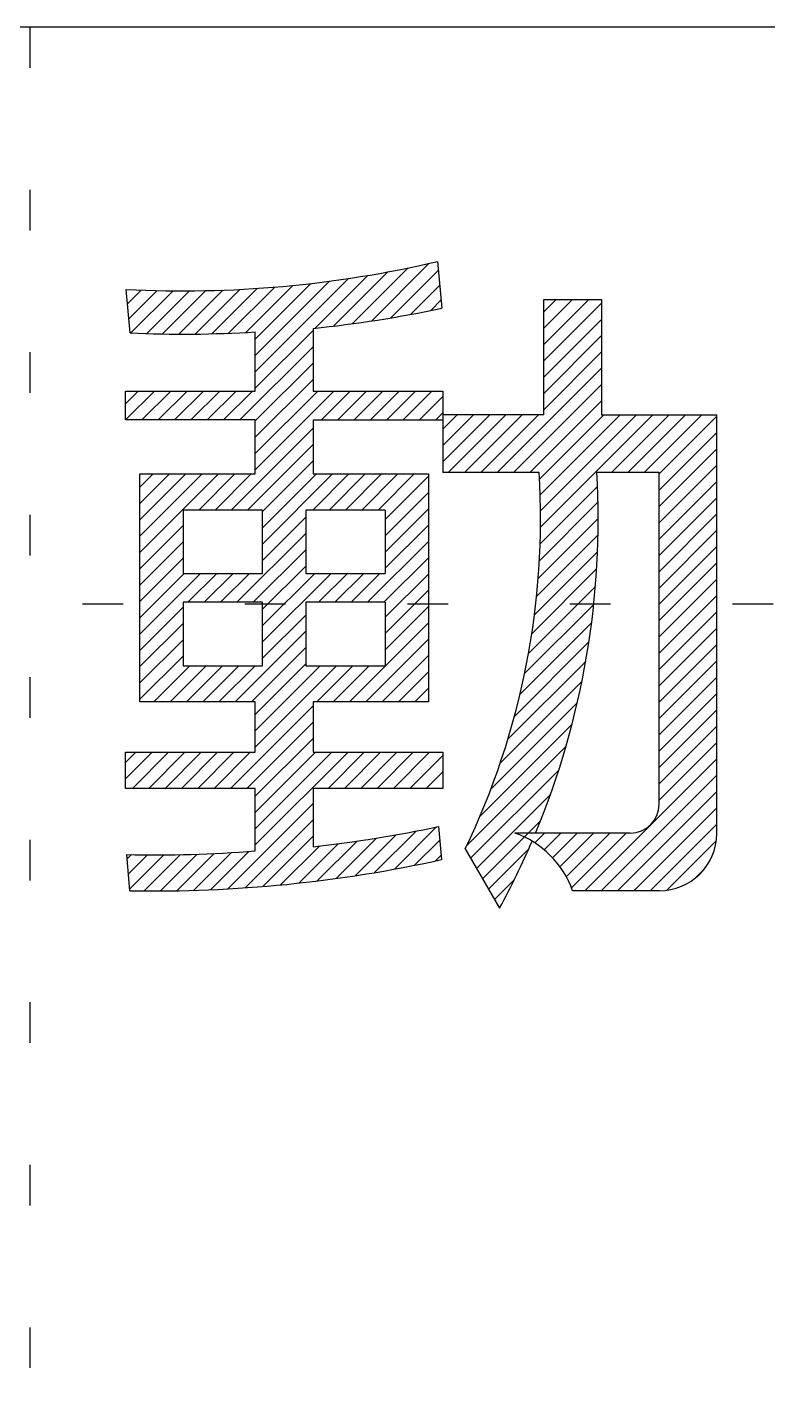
# Model space of a CAD drawing. Header units: millimetres. Extents: x 2414 to 2906, y 1861 to 2205.
# Drawn here: x 2454.27 to 2459.74, y 1871.51 to 1881.57 of the extents above; entities that cross this region are included whole.
import ezdxf

# ---------------------------------------------------------------- set-up
doc = ezdxf.new("R2010")
doc.units = ezdxf.units.MM
doc.linetypes.add('jw-line09', pattern=[1.2, 0.3, -0.8999999999999999])
doc.layers.add('F-0', color=7, linetype='Continuous')

msp = doc.modelspace()

# ---------------------------------------------------------------- linework, layer by layer
at = {"layer": 'F-0', "color": 136, "linetype": 'Continuous'}
for p in [(2862.844195372702, 1881.572527396848), (2901.60835105972, 1881.572527396848)]:
    msp.add_line(p, (2419.229969227405, 1881.572527396848), dxfattribs=at)
at = {"layer": 'F-0', "color": 14, "linetype": 'jw-line09'}
for p, q in [((2454.28735328999, 1881.572527396848), (2454.28735328999, 1864.532529213732)), ((2454.28735328999, 1881.572527396848), (2454.28735328999, 1864.532529213732)), ((2549.774972142566, 1877.312529248685), (2419.229969227405, 1877.312529248685)), ((2549.774972142566, 1877.312529248685), (2419.229969227405, 1877.312529248685))]:
    msp.add_line(p, q, dxfattribs=at)
at = {"layer": 'F-0', "color": 3, "linetype": 'Continuous'}
for p, q in [((2456.530030974982, 1879.365664277449), (2456.930242723552, 1879.765876026017)), ((2456.530030974982, 1879.365664277449), (2456.930242723552, 1879.765876026017)), ((2456.667979120374, 1879.383121432146), (2457.080185041191, 1879.795327352967)), ((2456.667979120374, 1879.383121432146), (2457.080185041191, 1879.795327352967)), ((2456.808623491061, 1879.403274812136), (2457.233884419661, 1879.828535740738)), ((2456.808623491061, 1879.403274812136), (2457.233884419661, 1879.828535740738)), ((2456.952149843585, 1879.426310173963), (2457.303604332186, 1879.777764662563)), ((2456.952149843585, 1879.426310173963), (2457.303604332186, 1879.777764662563)), ((2457.297874698422, 1879.843271491704), (2457.328020884816, 1879.498610530299)), ((2457.297874698422, 1879.843271491704), (2457.328020884816, 1879.498610530299)), ((2455.880855617618, 1879.318943873573), (2456.227688143135, 1879.665776399092)), ((2455.880855617618, 1879.318943873573), (2456.227688143135, 1879.665776399092)), ((2455.951895860978, 1879.02851114484), (2456.640471888362, 1879.717087172224)), ((2455.951895860978, 1879.02851114484), (2456.640471888362, 1879.717087172224)), ((2455.951895860978, 1879.149002135538), (2456.500159446141, 1879.697265720698)), ((2455.951895860978, 1879.149002135538), (2456.500159446141, 1879.697265720698)), ((2455.951895860979, 1879.269493126237), (2456.362623010709, 1879.680220275967)), ((2455.951895860979, 1879.269493126237), (2456.362623010709, 1879.680220275967)), ((2456.394614407003, 1879.350738700169), (2456.78375790146, 1879.739882194627)), ((2456.394614407003, 1879.350738700169), (2456.78375790146, 1879.739882194627)), ((2457.098769051411, 1879.452438391093), (2457.313295566426, 1879.666964906105)), ((2457.098769051411, 1879.452438391093), (2457.313295566426, 1879.666964906105)), ((2455.026749512302, 1879.315502808397), (2454.998662445419, 1879.636744908815)), ((2455.026749512302, 1879.315502808397), (2454.998662445419, 1879.636744908815)), ((2455.007955030283, 1879.530462202515), (2455.10931852581, 1879.631825698042)), ((2455.007955030283, 1879.530462202515), (2455.10931852581, 1879.631825698042)), ((2455.017642851489, 1879.41965903302), (2455.226232349537, 1879.628248531068)), ((2455.017642851489, 1879.41965903302), (2455.226232349537, 1879.628248531068)), ((2455.033662523065, 1879.315187713902), (2455.344793732949, 1879.626318923782)), ((2455.033662523065, 1879.315187713902), (2455.344793732949, 1879.626318923782)), ((2455.149701145859, 1879.310735345994), (2455.465073127713, 1879.626107327848)), ((2455.149701145859, 1879.310735345994), (2455.465073127713, 1879.626107327848)), ((2455.26728973045, 1879.307832939891), (2455.587147322776, 1879.627690532217)), ((2455.26728973045, 1879.307832939891), (2455.587147322776, 1879.627690532217)), ((2455.386490425493, 1879.306542644236), (2455.711100264766, 1879.631152483508)), ((2455.386490425493, 1879.306542644236), (2455.711100264766, 1879.631152483508)), ((2455.507370641545, 1879.306931869588), (2455.837024021498, 1879.636585249545)), ((2455.507370641545, 1879.306931869588), (2455.837024021498, 1879.636585249545)), ((2455.630003689914, 1879.309073927264), (2455.965019920372, 1879.644090157718)), ((2455.630003689914, 1879.309073927264), (2455.965019920372, 1879.644090157723)), ((2455.75446952584, 1879.313048772491), (2456.095199902288, 1879.653779148944)), ((2455.75446952584, 1879.313048772491), (2456.095199902288, 1879.653779148944)), ((2458.081913569929, 1879.471654984035), (2458.172968227088, 1879.562709641191)), ((2458.081913569929, 1879.351163993336), (2458.293459217787, 1879.562709641191)), ((2458.081913569929, 1879.23067300264), (2458.413950208483, 1879.562709641191)), ((2458.081913569929, 1879.562709641191), (2458.507921584088, 1879.562709641191)), ((2458.081913569929, 1879.471654984035), (2458.172968227088, 1879.562709641191)), ((2458.081913569929, 1879.351163993336), (2458.293459217787, 1879.562709641191)), ((2458.081913569929, 1879.23067300264), (2458.413950208483, 1879.562709641191)), ((2458.081913569929, 1879.562709641191), (2458.507921584088, 1879.562709641191)), ((2458.081913569929, 1878.710753244454), (2458.081913569929, 1879.562709641191)), ((2458.081913569929, 1878.710753244454), (2458.081913569929, 1879.562709641191)), ((2458.507921584088, 1879.562709641191), (2458.507921584088, 1878.710753244454)), ((2458.507921584088, 1879.562709641191), (2458.507921584088, 1878.710753244454)), ((2457.248722153414, 1879.481900502397), (2457.322986800667, 1879.556165149647)), ((2457.248722153414, 1879.481900502397), (2457.322986800667, 1879.556165149647)), ((2458.081913569929, 1879.110182011939), (2458.507921584088, 1879.536190026097)), ((2458.081913569929, 1879.110182011939), (2458.507921584088, 1879.536190026097)), ((2458.081913569929, 1878.989691021242), (2458.507921584088, 1879.415699035401)), ((2458.081913569929, 1878.989691021242), (2458.507921584088, 1879.415699035401)), ((2455.951895860979, 1878.908020154146), (2456.377903875136, 1879.334028168304)), ((2455.951895860979, 1878.908020154146), (2456.377903875136, 1879.334028168304)), ((2455.951895860979, 1878.886457697666), (2455.951895860979, 1879.323081193518)), ((2455.951895860979, 1878.886457697666), (2455.951895860979, 1879.323081193518)), ((2456.377903875136, 1879.349048129524), (2456.377903875136, 1878.886457697666)), ((2456.377903875136, 1879.349048129524), (2456.377903875136, 1878.886457697666)), ((2458.081913569929, 1878.869200030548), (2458.507921584088, 1879.295208044706)), ((2458.081913569929, 1878.869200030548), (2458.507921584088, 1879.295208044706)), ((2455.837844613445, 1878.673477915913), (2456.377903875138, 1879.213537177603)), ((2455.837844613445, 1878.673477915913), (2456.377903875138, 1879.213537177603)), ((2458.081913569929, 1878.748709039849), (2458.507921584088, 1879.174717054007)), ((2458.081913569929, 1878.748709039849), (2458.507921584088, 1879.174717054007)), ((2455.951895860978, 1878.667038172748), (2456.377903875138, 1879.093046186906)), ((2455.951895860978, 1878.667038172748), (2456.377903875138, 1879.093046186906)), ((2455.951895860978, 1878.546547182053), (2456.377903875136, 1878.972555196212)), ((2455.951895860978, 1878.546547182053), (2456.377903875136, 1878.972555196212)), ((2457.738410935284, 1878.284715414503), (2458.507921584088, 1879.054226063313)), ((2457.738410935284, 1878.284715414503), (2458.507921584088, 1879.054226063313)), ((2454.993403917938, 1878.792965145983), (2455.086896469617, 1878.886457697666)), ((2454.993403917938, 1878.886457697666), (2455.951895860979, 1878.886457697666)), ((2454.993403917938, 1878.673477915913), (2454.993403917938, 1878.886457697666)), ((2454.993403917938, 1878.792965145983), (2455.086896469617, 1878.886457697666)), ((2454.993403917938, 1878.886457697666), (2455.951895860979, 1878.886457697666)), ((2454.993403917938, 1878.673477915913), (2454.993403917938, 1878.886457697666)), ((2454.994407678564, 1878.673477915913), (2455.207387460314, 1878.886457697666)), ((2454.994407678564, 1878.673477915913), (2455.207387460314, 1878.886457697666)), ((2455.114898669261, 1878.673477915913), (2455.32787845101, 1878.886457697666)), ((2455.114898669261, 1878.673477915913), (2455.32787845101, 1878.886457697666)), ((2455.235389659959, 1878.673477915913), (2455.448369441709, 1878.886457697666)), ((2455.235389659959, 1878.673477915913), (2455.448369441709, 1878.886457697666)), ((2455.355880650656, 1878.673477915913), (2455.568860432405, 1878.886457697666)), ((2455.355880650656, 1878.673477915913), (2455.568860432405, 1878.886457697666)), ((2455.476371641354, 1878.673477915913), (2455.689351423104, 1878.886457697666)), ((2455.476371641354, 1878.673477915913), (2455.689351423104, 1878.886457697666)), ((2455.59686263205, 1878.673477915913), (2455.8098424138, 1878.886457697666)), ((2455.59686263205, 1878.673477915913), (2455.8098424138, 1878.886457697666)), ((2455.717353622747, 1878.673477915913), (2455.930333404496, 1878.886457697666)), ((2455.717353622747, 1878.673477915913), (2455.930333404496, 1878.886457697666)), ((2455.951895860978, 1878.426056191353), (2456.412297367286, 1878.886457697666)), ((2455.951895860979, 1878.30556520066), (2456.532788357983, 1878.886457697666)), ((2455.951895860978, 1878.426056191353), (2456.412297367286, 1878.886457697666)), ((2455.951895860979, 1878.30556520066), (2456.532788357983, 1878.886457697666)), ((2456.377903875136, 1878.886457697666), (2457.336395818178, 1878.886457697666)), ((2456.377903875136, 1878.886457697666), (2457.336395818178, 1878.886457697666)), ((2456.440299566931, 1878.673477915913), (2456.65327934868, 1878.886457697662)), ((2456.440299566931, 1878.673477915913), (2456.65327934868, 1878.886457697662)), ((2456.560790557628, 1878.673477915913), (2456.773770339377, 1878.886457697666)), ((2456.560790557628, 1878.673477915913), (2456.773770339377, 1878.886457697666)), ((2456.681281548325, 1878.673477915913), (2456.894261330074, 1878.886457697666)), ((2456.681281548325, 1878.673477915913), (2456.894261330074, 1878.886457697666)), ((2456.801772539022, 1878.673477915913), (2457.014752320772, 1878.886457697666)), ((2456.801772539022, 1878.673477915913), (2457.014752320772, 1878.886457697666)), ((2456.922263529719, 1878.673477915913), (2457.135243311469, 1878.886457697666)), ((2456.922263529719, 1878.673477915913), (2457.135243311469, 1878.886457697666)), ((2457.042754520417, 1878.673477915913), (2457.255734302167, 1878.886457697666)), ((2457.042754520417, 1878.673477915913), (2457.255734302167, 1878.886457697666)), ((2457.336395818178, 1878.886457697666), (2457.336395818178, 1878.284715414503)), ((2457.336395818178, 1878.886457697666), (2457.336395818178, 1878.284715414503)), ((2457.85890192598, 1878.284715414503), (2458.507921584088, 1878.933735072614)), ((2457.85890192598, 1878.284715414503), (2458.507921584088, 1878.933735072614)), ((2457.163245511113, 1878.673477915913), (2457.336395818178, 1878.846628222977)), ((2457.163245511113, 1878.673477915913), (2457.336395818178, 1878.846628222977)), ((2457.979392916678, 1878.284715414503), (2458.507921584088, 1878.813244081914)), ((2457.979392916678, 1878.284715414503), (2458.507921584088, 1878.813244081914)), ((2455.951895860979, 1878.673477915913), (2454.993403917938, 1878.673477915913)), ((2455.951895860979, 1878.673477915913), (2454.993403917938, 1878.673477915913)), ((2455.951895860979, 1878.274100993099), (2455.951895860979, 1878.673477915913)), ((2455.951895860979, 1878.274100993099), (2455.951895860979, 1878.673477915913)), ((2456.377903875136, 1878.673477915913), (2456.377903875136, 1878.274100993099)), ((2456.377903875136, 1878.673477915913), (2457.336395818178, 1878.673477915913)), ((2456.377903875136, 1878.673477915913), (2456.377903875136, 1878.274100993099)), ((2456.377903875136, 1878.673477915913), (2457.336395818178, 1878.673477915913)), ((2457.28373650181, 1878.673477915913), (2457.336395818178, 1878.72613723228)), ((2457.28373650181, 1878.673477915913), (2457.336395818178, 1878.72613723228)), ((2457.336395818178, 1878.605646241581), (2457.441502821051, 1878.710753244454)), ((2457.336395818178, 1878.485155250884), (2457.561993811747, 1878.710753244454)), ((2457.336395818178, 1878.36466426019), (2457.682484802443, 1878.710753244454)), ((2458.081913569929, 1878.710753244454), (2457.336395818178, 1878.710753244454)), ((2457.336395818178, 1878.605646241581), (2457.441502821051, 1878.710753244454)), ((2457.336395818178, 1878.485155250884), (2457.561993811747, 1878.710753244454)), ((2457.336395818178, 1878.36466426019), (2457.682484802443, 1878.710753244454)), ((2458.081913569929, 1878.710753244454), (2457.336395818178, 1878.710753244454)), ((2457.376937963193, 1878.284715414503), (2457.802975793141, 1878.710753244454)), ((2457.376937963193, 1878.284715414503), (2457.802975793141, 1878.710753244454)), ((2457.497428953889, 1878.284715414503), (2457.923466783838, 1878.710753244454)), ((2457.497428953889, 1878.284715414503), (2457.923466783838, 1878.710753244454)), ((2457.617919944586, 1878.284715414503), (2458.043957774536, 1878.710753244454)), ((2457.617919944586, 1878.284715414503), (2458.043957774536, 1878.710753244454)), ((2458.049754795363, 1878.23458630249), (2458.525921737324, 1878.710753244454)), ((2458.049754795363, 1878.23458630249), (2458.525921737324, 1878.710753244454)), ((2458.054676803491, 1878.119017319922), (2458.646412728022, 1878.710753244454)), ((2458.054676803491, 1878.119017319922), (2458.646412728022, 1878.710753244454)), ((2458.057236747345, 1878.001086273081), (2458.766903718719, 1878.710753244454)), ((2458.057236747345, 1878.001086273081), (2458.766903718719, 1878.710753244454)), ((2458.057287112314, 1877.880645647353), (2458.887394709415, 1878.710753244454)), ((2458.057287112314, 1877.880645647353), (2458.887394709415, 1878.710753244454)), ((2458.507921584088, 1878.710753244454), (2459.359907796615, 1878.710753244454)), ((2458.507921584088, 1878.710753244454), (2459.359907796615, 1878.710753244454)), ((2458.581847870164, 1878.284715414503), (2459.007885700114, 1878.710753244454)), ((2458.581847870164, 1878.284715414503), (2459.007885700114, 1878.710753244454)), ((2458.702338860861, 1878.284715414503), (2459.12837669081, 1878.710753244454)), ((2458.702338860861, 1878.284715414503), (2459.12837669081, 1878.710753244454)), ((2458.822829851559, 1878.284715414503), (2459.248867681508, 1878.710753244454)), ((2458.822829851559, 1878.284715414503), (2459.248867681508, 1878.710753244454)), ((2458.933929598247, 1878.275324170495), (2459.359907796616, 1878.701302368866)), ((2458.933929598247, 1878.275324170495), (2459.359907796616, 1878.701302368866)), ((2459.359907796615, 1875.617945281617), (2459.359907796615, 1878.710753244454)), ((2459.359907796615, 1875.617945281617), (2459.359907796615, 1878.710753244454)), ((2455.774637819478, 1878.007816168462), (2456.377903875138, 1878.611082224122)), ((2455.774637819478, 1878.007816168462), (2456.377903875138, 1878.611082224122)), ((2458.933929598247, 1878.154833179801), (2459.359907796615, 1878.580811378169)), ((2458.933929598247, 1878.154833179801), (2459.359907796615, 1878.580811378169)), ((2455.895128810174, 1878.007816168462), (2456.377903875138, 1878.490591233422)), ((2455.895128810174, 1878.007816168462), (2456.377903875138, 1878.490591233422)), ((2458.933929598247, 1878.034342189102), (2459.359907796615, 1878.460320387468)), ((2458.933929598247, 1878.034342189102), (2459.359907796615, 1878.460320387468)), ((2456.005154316696, 1877.997350684284), (2456.377903875136, 1878.370100242727)), ((2456.005154316696, 1877.997350684284), (2456.377903875136, 1878.370100242727)), ((2455.099917102399, 1878.176532386261), (2455.197485709237, 1878.274100993099)), ((2455.0999171024, 1878.056041395565), (2455.317976699934, 1878.274100993099)), ((2455.099917102399, 1877.935550404866), (2455.438467690632, 1878.274100993099)), ((2455.0999171024, 1877.815059414171), (2455.558958681328, 1878.274100993099)), ((2455.099917102399, 1877.694568423477), (2455.679449672025, 1878.274100993099)), ((2455.099917102399, 1876.591357410855), (2455.099917102399, 1878.274100993099)), ((2455.099917102399, 1878.274100993099), (2455.951895860979, 1878.274100993099)), ((2455.099917102399, 1878.176532386261), (2455.197485709237, 1878.274100993099)), ((2455.0999171024, 1878.056041395565), (2455.317976699934, 1878.274100993099)), ((2455.099917102399, 1877.935550404866), (2455.438467690632, 1878.274100993099)), ((2455.0999171024, 1877.815059414171), (2455.558958681328, 1878.274100993099)), ((2455.099917102399, 1877.694568423477), (2455.679449672025, 1878.274100993099)), ((2455.099917102399, 1876.591357410855), (2455.099917102399, 1878.274100993099)), ((2455.099917102399, 1878.274100993099), (2455.951895860979, 1878.274100993099)), ((2455.533655838083, 1878.007816168462), (2455.799940662724, 1878.274100993099)), ((2455.533655838083, 1878.007816168462), (2455.799940662724, 1878.274100993099)), ((2455.65414682878, 1878.007816168462), (2455.92043165342, 1878.274100993099)), ((2455.65414682878, 1878.007816168462), (2455.92043165342, 1878.274100993099)), ((2456.005154316696, 1877.876859693585), (2456.402395616209, 1878.274100993099)), ((2456.005154316696, 1877.756368702891), (2456.522886606906, 1878.274100993099)), ((2456.005154316696, 1877.876859693585), (2456.402395616209, 1878.274100993099)), ((2456.005154316696, 1877.756368702891), (2456.522886606906, 1878.274100993099)), ((2456.377092772964, 1878.007816168462), (2456.643377597604, 1878.274100993099)), ((2456.377092772964, 1878.007816168462), (2456.643377597604, 1878.274100993099)), ((2456.377903875136, 1878.274100993099), (2457.229897541612, 1878.274100993099)), ((2456.377903875136, 1878.274100993099), (2457.229897541612, 1878.274100993099)), ((2456.497583763661, 1878.007816168462), (2456.7638685883, 1878.274100993099)), ((2456.497583763661, 1878.007816168462), (2456.7638685883, 1878.274100993099)), ((2456.618074754357, 1878.007816168462), (2456.884359578998, 1878.274100993099)), ((2456.618074754357, 1878.007816168462), (2456.884359578998, 1878.274100993099)), ((2456.738565745056, 1878.007816168462), (2457.004850569695, 1878.274100993099)), ((2456.738565745056, 1878.007816168462), (2457.004850569695, 1878.274100993099)), ((2456.859056735752, 1878.007816168462), (2457.125341560392, 1878.274100993099)), ((2456.859056735752, 1878.007816168462), (2457.125341560392, 1878.274100993099)), ((2456.910391530993, 1877.938659973005), (2457.229897541612, 1878.258165983622)), ((2456.910391530993, 1877.938659973005), (2457.229897541612, 1878.258165983622)), ((2457.229897541612, 1878.274100993099), (2457.229897541612, 1876.591357410855)), ((2457.229897541612, 1878.274100993099), (2457.229897541612, 1876.591357410855)), ((2458.046875494159, 1878.284715414503), (2457.336395818178, 1878.284715414503)), ((2458.046875494159, 1878.284715414503), (2457.336395818178, 1878.284715414503)), ((2458.933929598246, 1878.284715414503), (2458.473633584997, 1878.284715414503)), ((2458.933929598246, 1878.284715414503), (2458.473633584997, 1878.284715414503)), ((2458.933929598246, 1877.913851198403), (2459.359907796615, 1878.339829396774)), ((2458.933929598246, 1877.913851198403), (2459.359907796615, 1878.339829396774)), ((2458.933929598246, 1875.83525505349), (2458.933929598246, 1878.284715414503)), ((2458.933929598246, 1875.83525505349), (2458.933929598246, 1878.284715414503)), ((2458.054660556757, 1877.757528101097), (2458.478683367608, 1878.181550911952)), ((2458.054660556757, 1877.757528101097), (2458.478683367608, 1878.181550911952)), ((2458.933929598247, 1877.793360207707), (2459.359907796615, 1878.219338406077)), ((2458.933929598247, 1877.793360207707), (2459.359907796615, 1878.219338406077)), ((2456.910391530992, 1877.818168982304), (2457.229897541612, 1878.137674992923)), ((2456.910391530992, 1877.818168982304), (2457.229897541612, 1878.137674992923)), ((2458.049166005032, 1877.631542558677), (2458.482265963058, 1878.064642516704)), ((2458.049166005032, 1877.631542558677), (2458.482265963058, 1878.064642516704)), ((2458.933929598247, 1877.672869217012), (2459.359907796615, 1878.098847415379)), ((2458.933929598247, 1877.672869217012), (2459.359907796615, 1878.098847415379)), ((2455.419393297228, 1878.007816168462), (2455.419393297228, 1877.539231205518)), ((2456.005154316696, 1878.007816168462), (2455.419393297228, 1878.007816168462)), ((2455.419393297228, 1878.007816168462), (2455.419393297228, 1877.539231205518)), ((2456.005154316696, 1878.007816168462), (2455.419393297228, 1878.007816168462)), ((2456.005154316696, 1877.539231205518), (2456.005154316696, 1878.007816168462)), ((2456.005154316696, 1877.539231205518), (2456.005154316696, 1878.007816168462)), ((2456.005154316696, 1877.63587771219), (2456.324660327316, 1877.955383722811)), ((2456.005154316696, 1877.63587771219), (2456.324660327316, 1877.955383722811)), ((2456.910391530992, 1878.007816168462), (2456.324660327315, 1878.007816168462)), ((2456.324660327315, 1878.007816168462), (2456.324660327315, 1877.539231205518)), ((2456.910391530992, 1878.007816168462), (2456.324660327315, 1878.007816168462)), ((2456.324660327315, 1878.007816168462), (2456.324660327315, 1877.539231205518)), ((2456.910391530993, 1877.697677991609), (2457.229897541612, 1878.017184002229)), ((2456.910391530993, 1877.697677991609), (2457.229897541612, 1878.017184002229)), ((2456.910391530992, 1878.007816168462), (2456.910391530992, 1877.539231205518)), ((2456.910391530992, 1878.007816168462), (2456.910391530992, 1877.539231205518)), ((2458.933929598246, 1877.552378226316), (2459.359907796615, 1877.978356424684)), ((2458.933929598246, 1877.552378226316), (2459.359907796615, 1877.978356424684)), ((2455.099917102399, 1877.574077432778), (2455.419393297228, 1877.893553627603)), ((2455.099917102399, 1877.574077432778), (2455.419393297228, 1877.893553627603)), ((2456.910391530992, 1877.577187000909), (2457.229897541612, 1877.896693011528)), ((2456.910391530992, 1877.577187000909), (2457.229897541612, 1877.896693011528)), ((2458.040583681116, 1877.502469244061), (2458.483581842899, 1877.945467405844)), ((2458.040583681116, 1877.502469244061), (2458.483581842899, 1877.945467405844)), ((2458.933929598247, 1877.431887235615), (2459.359907796615, 1877.857865433984)), ((2458.933929598247, 1877.431887235615), (2459.359907796615, 1877.857865433984)), ((2455.0999171024, 1877.45358644208), (2455.419393297228, 1877.773062636906)), ((2455.0999171024, 1877.45358644208), (2455.419393297228, 1877.773062636906)), ((2455.81602460943, 1877.326257014231), (2456.324660327316, 1877.834892732118)), ((2455.81602460943, 1877.326257014231), (2456.324660327316, 1877.834892732118)), ((2456.779952535007, 1877.326257014231), (2457.229897541612, 1877.776202020837)), ((2456.779952535007, 1877.326257014231), (2457.229897541612, 1877.776202020837)), ((2458.028658708113, 1877.37005328036), (2458.482495408879, 1877.823889981129)), ((2458.028658708113, 1877.37005328036), (2458.482495408879, 1877.823889981129)), ((2455.099917102399, 1877.333095451379), (2455.419393297227, 1877.652571646212)), ((2455.099917102399, 1877.333095451379), (2455.419393297227, 1877.652571646212)), ((2455.936515600127, 1877.326257014231), (2456.324660327315, 1877.714401741418)), ((2455.936515600127, 1877.326257014231), (2456.324660327315, 1877.714401741418)), ((2456.900443525703, 1877.326257014226), (2457.229897541612, 1877.655711030136)), ((2456.900443525703, 1877.326257014226), (2457.229897541612, 1877.655711030136)), ((2458.013092731159, 1877.233996312708), (2458.478853788255, 1877.699757369809)), ((2458.013092731159, 1877.233996312708), (2458.478853788255, 1877.699757369809)), ((2458.933929598247, 1877.31139624492), (2459.359907796615, 1877.737374443289)), ((2458.933929598247, 1877.31139624492), (2459.359907796615, 1877.737374443289)), ((2456.005154316696, 1877.2744047401), (2456.324660327315, 1877.593910750723)), ((2456.005154316696, 1877.2744047401), (2456.324660327315, 1877.593910750723)), ((2457.993532760266, 1877.093945351121), (2458.472483612232, 1877.572896203085)), ((2457.993532760266, 1877.093945351121), (2458.472483612232, 1877.572896203085)), ((2458.933929598246, 1877.190905254221), (2459.359907796615, 1877.61688345259)), ((2458.933929598246, 1877.190905254221), (2459.359907796615, 1877.61688345259)), ((2455.099917102399, 1877.212604460684), (2455.426543847233, 1877.539231205518)), ((2455.099917102399, 1877.092113469988), (2455.54703483793, 1877.539231205518)), ((2455.099917102399, 1877.212604460684), (2455.426543847233, 1877.539231205518)), ((2455.099917102399, 1877.092113469988), (2455.54703483793, 1877.539231205518)), ((2455.419393297228, 1877.539231205518), (2456.005154316696, 1877.539231205518)), ((2455.419393297228, 1877.539231205518), (2456.005154316696, 1877.539231205518)), ((2455.454551637338, 1877.326257014231), (2455.667525828628, 1877.539231205518)), ((2455.454551637338, 1877.326257014231), (2455.667525828628, 1877.539231205518)), ((2455.575042628036, 1877.326257014231), (2455.788016819325, 1877.539231205518)), ((2455.575042628036, 1877.326257014231), (2455.788016819325, 1877.539231205518)), ((2455.695533618733, 1877.326257014231), (2455.908507810022, 1877.539231205518)), ((2455.695533618733, 1877.326257014231), (2455.908507810022, 1877.539231205518)), ((2456.005154316696, 1877.153913749405), (2456.39047177281, 1877.539231205518)), ((2456.005154316696, 1877.033422758707), (2456.510962763507, 1877.539231205518)), ((2456.005154316696, 1877.153913749405), (2456.39047177281, 1877.539231205518)), ((2456.005154316696, 1877.033422758707), (2456.510962763507, 1877.539231205518)), ((2456.324660327315, 1877.539231205518), (2456.910391530992, 1877.539231205518)), ((2456.324660327315, 1877.539231205518), (2456.910391530992, 1877.539231205518)), ((2456.418479562916, 1877.326257014231), (2456.631453754205, 1877.539231205518)), ((2456.418479562916, 1877.326257014231), (2456.631453754205, 1877.539231205518)), ((2456.538970553613, 1877.326257014231), (2456.751944744901, 1877.539231205518)), ((2456.538970553613, 1877.326257014231), (2456.751944744901, 1877.539231205518)), ((2456.65946154431, 1877.326257014231), (2456.8724357356, 1877.539231205518)), ((2456.65946154431, 1877.326257014231), (2456.8724357356, 1877.539231205518)), ((2456.910391530992, 1877.215714028819), (2457.229897541612, 1877.535220039436)), ((2456.910391530992, 1877.215714028819), (2457.229897541612, 1877.535220039436)), ((2458.933929598246, 1877.070414263525), (2459.359907796615, 1877.496392461891)), ((2458.933929598246, 1877.070414263525), (2459.359907796615, 1877.496392461891)), ((2456.910391530992, 1877.095223038125), (2457.229897541612, 1877.414729048741)), ((2456.910391530992, 1877.095223038125), (2457.229897541612, 1877.414729048741)), ((2457.969556011753, 1876.949477611909), (2458.463186970808, 1877.443108570967)), ((2457.969556011753, 1876.949477611909), (2458.463186970808, 1877.443108570967)), ((2458.933929598247, 1876.949923272829), (2459.359907796615, 1877.375901471197)), ((2458.933929598247, 1876.949923272829), (2459.359907796615, 1877.375901471197)), ((2455.099917102399, 1876.971622479289), (2455.419393297228, 1877.291098674122)), ((2455.099917102399, 1876.971622479289), (2455.419393297228, 1877.291098674122)), ((2456.005154316696, 1877.326257014231), (2455.419393297228, 1877.326257014231)), ((2455.419393297228, 1877.326257014231), (2455.419393297228, 1876.857638508523)), ((2456.005154316696, 1877.326257014231), (2455.419393297228, 1877.326257014231)), ((2455.419393297228, 1877.326257014231), (2455.419393297228, 1876.857638508523)), ((2456.005154316696, 1876.857638508523), (2456.005154316696, 1877.326257014231)), ((2456.005154316696, 1876.857638508523), (2456.005154316696, 1877.326257014231)), ((2456.324660327315, 1877.326257014231), (2456.324660327315, 1876.857638508523)), ((2456.910391530992, 1877.326257014231), (2456.324660327315, 1877.326257014231)), ((2456.324660327315, 1877.326257014231), (2456.324660327315, 1876.857638508523)), ((2456.910391530992, 1877.326257014231), (2456.324660327315, 1877.326257014231)), ((2456.910391530992, 1877.326257014231), (2456.910391530992, 1876.857638508523)), ((2456.910391530992, 1877.326257014231), (2456.910391530992, 1876.857638508523)), ((2456.910391530992, 1876.974732047424), (2457.229897541612, 1877.294238058045)), ((2456.910391530992, 1876.974732047424), (2457.229897541612, 1877.294238058045)), ((2457.94064883614, 1876.800079445601), (2458.450736270342, 1877.310166879802)), ((2457.94064883614, 1876.800079445601), (2458.450736270342, 1877.310166879802)), ((2458.933929598247, 1876.829432282128), (2459.359907796615, 1877.255410480498)), ((2458.933929598247, 1876.829432282128), (2459.359907796615, 1877.255410480498)), ((2455.0999171024, 1876.851131488594), (2455.419393297227, 1877.170607683421)), ((2455.0999171024, 1876.851131488594), (2455.419393297227, 1877.170607683421)), ((2456.005154316696, 1876.912931768006), (2456.324660327316, 1877.232437778631)), ((2456.005154316696, 1876.912931768006), (2456.324660327316, 1877.232437778631)), ((2456.647507885122, 1876.591357410855), (2457.229897541612, 1877.173747067344)), ((2456.647507885122, 1876.591357410857), (2457.229897541612, 1877.173747067344)), ((2457.906176634567, 1876.645116253329), (2458.434867605712, 1877.173807224476)), ((2457.906176634567, 1876.645116253329), (2458.434867605712, 1877.173807224476)), ((2455.099917102399, 1876.730640497893), (2455.419393297228, 1877.050116692722)), ((2455.099917102399, 1876.730640497893), (2455.419393297228, 1877.050116692722)), ((2455.80407095024, 1876.591357410855), (2456.324660327315, 1877.111946787932)), ((2455.80407095024, 1876.591357410855), (2456.324660327315, 1877.111946787932)), ((2456.767998875818, 1876.591357410855), (2457.229897541612, 1877.053256076652)), ((2456.767998875818, 1876.591357410855), (2457.229897541612, 1877.053256076652)), ((2458.933929598246, 1876.708941291433), (2459.359907796615, 1877.134919489802)), ((2458.933929598246, 1876.708941291433), (2459.359907796615, 1877.134919489802)), ((2455.924561940938, 1876.591357410855), (2456.324660327316, 1876.991455797236)), ((2455.924561940938, 1876.591357410855), (2456.324660327316, 1876.991455797236)), ((2457.865339539973, 1876.483788168041), (2458.415272084964, 1877.03372071303)), ((2457.865339539973, 1876.483788168041), (2458.415272084964, 1877.03372071303)), ((2458.933929598246, 1876.588450300734), (2459.359907796615, 1877.014428499107)), ((2458.933929598246, 1876.588450300734), (2459.359907796615, 1877.014428499107)), ((2455.099917102399, 1876.610149507201), (2455.419393297228, 1876.929625702026)), ((2455.099917102399, 1876.610149507201), (2455.419393297228, 1876.929625702026)), ((2455.201615996754, 1876.591357410855), (2455.46789709442, 1876.857638508523)), ((2455.201615996754, 1876.591357410855), (2455.46789709442, 1876.857638508523)), ((2455.322106987452, 1876.591357410855), (2455.588388085118, 1876.857638508523)), ((2455.322106987452, 1876.591357410857), (2455.588388085118, 1876.857638508523)), ((2455.419393297228, 1876.857638508523), (2456.005154316696, 1876.857638508523)), ((2455.419393297228, 1876.857638508523), (2456.005154316696, 1876.857638508523)), ((2455.442597978149, 1876.591357410857), (2455.708879075815, 1876.857638508523)), ((2455.442597978149, 1876.591357410857), (2455.708879075815, 1876.857638508523)), ((2455.563088968845, 1876.591357410855), (2455.829370066512, 1876.857638508523)), ((2455.563088968845, 1876.591357410855), (2455.829370066512, 1876.857638508523)), ((2455.683579959543, 1876.591357410855), (2455.94986105721, 1876.857638508523)), ((2455.683579959543, 1876.591357410855), (2455.94986105721, 1876.857638508523)), ((2455.951895860978, 1876.498200340201), (2456.324660327316, 1876.870964806535)), ((2455.951895860978, 1876.498200340201), (2456.324660327316, 1876.870964806535)), ((2455.951895860978, 1876.377709349505), (2456.431825019998, 1876.857638508523)), ((2455.951895860978, 1876.257218358804), (2456.552316010695, 1876.857638508523)), ((2455.951895860978, 1876.377709349505), (2456.431825019998, 1876.857638508523)), ((2455.951895860978, 1876.257218358804), (2456.552316010695, 1876.857638508523)), ((2456.324660327315, 1876.857638508523), (2456.910391530992, 1876.857638508523)), ((2456.324660327315, 1876.857638508523), (2456.910391530992, 1876.857638508523)), ((2456.406525903727, 1876.591357410855), (2456.672807001392, 1876.857638508523)), ((2456.406525903727, 1876.591357410855), (2456.672807001392, 1876.857638508523)), ((2456.527016894424, 1876.591357410855), (2456.793297992091, 1876.857638508523)), ((2456.527016894424, 1876.591357410855), (2456.793297992091, 1876.857638508523)), ((2456.888489866516, 1876.591357410855), (2457.229897541612, 1876.932765085951)), ((2456.888489866516, 1876.591357410855), (2457.229897541612, 1876.932765085951)), ((2457.817104626444, 1876.315062263812), (2458.391584273894, 1876.889541911262)), ((2457.817104626444, 1876.315062263812), (2458.391584273894, 1876.889541911262)), ((2458.933929598247, 1876.467959310038), (2459.359907796615, 1876.893937508406)), ((2458.933929598247, 1876.467959310038), (2459.359907796615, 1876.893937508406)), ((2457.008980857212, 1876.591357410855), (2457.229897541612, 1876.812274095254)), ((2457.008980857212, 1876.591357410855), (2457.229897541612, 1876.812274095254)), ((2458.933929598246, 1876.347468319343), (2459.359907796615, 1876.77344651771)), ((2458.933929598246, 1876.347468319343), (2459.359907796615, 1876.77344651771)), ((2457.129471847911, 1876.591357410857), (2457.229897541612, 1876.691783104558)), ((2457.129471847911, 1876.591357410857), (2457.229897541612, 1876.691783104558)), ((2457.760097351299, 1876.137563997971), (2458.36336649501, 1876.740833141682)), ((2457.760097351299, 1876.137563997971), (2458.36336649501, 1876.740833141682)), ((2458.933929598247, 1876.226977328643), (2459.359907796615, 1876.652955527011)), ((2458.933929598247, 1876.226977328643), (2459.359907796615, 1876.652955527011)), ((2455.951895860979, 1876.591357410855), (2455.099917102399, 1876.591357410855)), ((2455.951895860979, 1876.591357410855), (2455.099917102399, 1876.591357410855)), ((2455.767573514069, 1875.952405021199), (2456.377903875138, 1876.562735382268)), ((2455.767573514069, 1875.952405021199), (2456.377903875138, 1876.562735382268)), ((2455.951895860979, 1876.218630214257), (2455.951895860979, 1876.591357410855)), ((2455.951895860979, 1876.218630214257), (2455.951895860979, 1876.591357410855)), ((2456.377903875136, 1876.591357410855), (2456.377903875136, 1876.218630214257)), ((2457.229897541612, 1876.591357410855), (2456.377903875136, 1876.591357410855)), ((2456.377903875136, 1876.591357410855), (2456.377903875136, 1876.218630214257)), ((2457.229897541612, 1876.591357410855), (2456.377903875136, 1876.591357410855)), ((2457.692417468566, 1875.949393124542), (2458.330086999229, 1876.587062655205)), ((2457.692417468566, 1875.949393124542), (2458.330086999229, 1876.587062655205)), ((2455.888064504767, 1875.952405021199), (2456.377903875138, 1876.442244391569)), ((2455.888064504767, 1875.952405021199), (2456.377903875138, 1876.442244391569)), ((2458.933929598247, 1876.106486337948), (2459.359907796615, 1876.532464536315)), ((2458.933929598247, 1876.106486337948), (2459.359907796615, 1876.532464536315)), ((2457.611302970654, 1875.747787635933), (2458.291088799694, 1876.427573464968)), ((2457.611302970654, 1875.747787635933), (2458.291088799694, 1876.427573464968)), ((2458.933929598246, 1875.985995347247), (2459.359907796615, 1876.41197354562)), ((2458.933929598246, 1875.985995347247), (2459.359907796615, 1876.41197354562)), ((2455.951895860979, 1875.895745386714), (2456.377903875136, 1876.321753400872)), ((2455.951895860979, 1875.895745386714), (2456.377903875136, 1876.321753400872)), ((2457.512452716804, 1875.528446391382), (2458.245543753453, 1876.261537428037)), ((2457.512452716804, 1875.528446391382), (2458.245543753453, 1876.261537428037)), ((2458.933929598246, 1875.865504356551), (2459.359907796615, 1876.291482554921)), ((2458.933929598246, 1875.865504356551), (2459.359907796615, 1876.291482554921)), ((2454.993403917938, 1876.142163350644), (2455.069870781551, 1876.218630214257)), ((2454.993403917938, 1876.021672359952), (2455.190361772247, 1876.218630214257)), ((2454.993403917938, 1876.218630214257), (2455.951895860979, 1876.218630214257)), ((2454.993403917938, 1875.952405021199), (2454.993403917938, 1876.218630214257)), ((2454.993403917938, 1876.142163350644), (2455.069870781551, 1876.218630214261)), ((2454.993403917938, 1876.021672359952), (2455.190361772247, 1876.218630214257)), ((2454.993403917938, 1876.218630214257), (2455.951895860979, 1876.218630214257)), ((2454.993403917938, 1875.952405021199), (2454.993403917938, 1876.218630214257)), ((2455.044627569886, 1875.952405021199), (2455.310852762946, 1876.218630214257)), ((2455.044627569886, 1875.952405021199), (2455.310852762946, 1876.218630214257)), ((2455.165118560584, 1875.952405021199), (2455.431343753642, 1876.218630214261)), ((2455.165118560584, 1875.952405021199), (2455.431343753642, 1876.218630214261)), ((2455.285609551281, 1875.952405021199), (2455.55183474434, 1876.218630214257)), ((2455.285609551281, 1875.952405021199), (2455.55183474434, 1876.218630214257)), ((2455.406100541978, 1875.952405021199), (2455.672325735037, 1876.218630214257)), ((2455.406100541978, 1875.952405021199), (2455.672325735037, 1876.218630214257)), ((2455.526591532675, 1875.952405021199), (2455.792816725734, 1876.218630214257)), ((2455.526591532675, 1875.952405021199), (2455.792816725734, 1876.218630214257)), ((2455.647082523372, 1875.952405021199), (2455.913307716431, 1876.218630214257)), ((2455.647082523372, 1875.952405021199), (2455.913307716431, 1876.218630214257)), ((2455.951895860978, 1875.775254396019), (2456.39527167922, 1876.218630214257)), ((2455.951895860979, 1875.654763405318), (2456.515762669918, 1876.218630214257)), ((2455.951895860979, 1875.534272414622), (2456.636253660615, 1876.218630214257)), ((2455.951895860978, 1875.775254396019), (2456.39527167922, 1876.218630214257)), ((2455.951895860979, 1875.654763405318), (2456.515762669918, 1876.218630214257)), ((2455.951895860979, 1875.534272414622), (2456.636253660615, 1876.218630214257)), ((2456.377903875136, 1876.218630214257), (2457.336395818178, 1876.218630214257)), ((2456.377903875136, 1876.218630214257), (2457.336395818178, 1876.218630214257)), ((2456.490519458253, 1875.952405021196), (2456.756744651312, 1876.218630214257)), ((2456.490519458253, 1875.952405021196), (2456.756744651312, 1876.218630214257)), ((2456.61101044895, 1875.952405021199), (2456.877235642009, 1876.218630214257)), ((2456.61101044895, 1875.952405021199), (2456.877235642009, 1876.218630214257)), ((2456.731501439646, 1875.952405021199), (2456.997726632706, 1876.218630214257)), ((2456.731501439646, 1875.952405021199), (2456.997726632706, 1876.218630214257)), ((2456.851992430345, 1875.952405021196), (2457.118217623403, 1876.218630214257)), ((2456.851992430345, 1875.952405021196), (2457.118217623403, 1876.218630214257)), ((2456.972483421041, 1875.952405021199), (2457.238708614101, 1876.218630214261)), ((2456.972483421041, 1875.952405021199), (2457.238708614101, 1876.218630214261)), ((2457.092974411738, 1875.952405021199), (2457.336395818178, 1876.195826427635)), ((2457.092974411738, 1875.952405021199), (2457.336395818178, 1876.195826427641)), ((2457.336395818178, 1876.218630214257), (2457.336395818178, 1875.952405021199)), ((2457.336395818178, 1876.218630214257), (2457.336395818178, 1875.952405021199)), ((2458.385127585366, 1875.196211352973), (2459.359907796616, 1876.170991564225)), ((2458.385127585366, 1875.196211352973), (2459.359907796616, 1876.170991564225)), ((2457.213465402436, 1875.952405021196), (2457.336395818178, 1876.07533543694)), ((2457.213465402436, 1875.952405021196), (2457.336395818178, 1876.07533543694)), ((2457.541349690672, 1875.436852374555), (2458.192382316938, 1876.08788500082)), ((2457.541349690672, 1875.436852374555), (2458.192382316938, 1876.08788500082)), ((2458.505618576063, 1875.196211352976), (2459.359907796615, 1876.050500573524)), ((2458.505618576063, 1875.196211352976), (2459.359907796615, 1876.050500573524)), ((2455.951895860979, 1875.952405021199), (2454.993403917938, 1875.952405021199)), ((2455.951895860979, 1875.952405021199), (2454.993403917938, 1875.952405021199)), ((2455.951895860979, 1875.490418387516), (2455.951895860979, 1875.952405021199)), ((2455.951895860979, 1875.490418387516), (2455.951895860979, 1875.952405021199)), ((2456.377903875136, 1875.952405021199), (2456.377903875136, 1875.520767371338)), ((2457.336395818178, 1875.952405021199), (2456.377903875136, 1875.952405021199)), ((2456.377903875136, 1875.952405021199), (2456.377903875136, 1875.520767371338)), ((2457.336395818178, 1875.952405021199), (2456.377903875136, 1875.952405021199)), ((2457.333956393134, 1875.952405021199), (2457.336395818178, 1875.954844446244)), ((2457.333956393134, 1875.952405021199), (2457.336395818178, 1875.954844446244)), ((2455.748136168929, 1875.210021731876), (2456.377903875138, 1875.839789438084)), ((2455.748136168929, 1875.210021731876), (2456.377903875138, 1875.839789438084)), ((2457.585479323582, 1875.360491016768), (2458.130181046645, 1875.905192739833)), ((2457.585479323582, 1875.360491016768), (2458.130181046645, 1875.905192739833)), ((2458.626109566761, 1875.196211352976), (2459.359907796615, 1875.930009582828)), ((2458.626109566761, 1875.196211352976), (2459.359907796615, 1875.930009582828)), ((2458.746600557457, 1875.196211352976), (2459.359907796615, 1875.809518592133)), ((2458.746600557457, 1875.196211352976), (2459.359907796615, 1875.809518592133)), ((2455.876550378869, 1875.217944951118), (2456.377903875138, 1875.719298447385)), ((2455.876550378869, 1875.217944951118), (2456.377903875138, 1875.719298447385)), ((2456.832420790455, 1875.330378427822), (2457.139196912, 1875.637154549367)), ((2456.832420790455, 1875.330378427822), (2457.139196912, 1875.637154549367)), ((2456.978525988074, 1875.355992634745), (2457.290321179228, 1875.667787825901)), ((2456.978525988074, 1875.355992634745), (2457.290321179228, 1875.667787825901)), ((2457.305361165535, 1875.670975395368), (2457.326766663274, 1875.426272992251)), ((2457.305361165535, 1875.670975395368), (2457.326766663274, 1875.426272992251)), ((2457.629608956492, 1875.284129658982), (2458.056971808414, 1875.711492510901)), ((2457.629608956492, 1875.284129658982), (2458.056971808414, 1875.711492510901)), ((2458.867091548155, 1875.196211352973), (2459.359907796615, 1875.689027601434)), ((2458.867091548155, 1875.196211352973), (2459.359907796615, 1875.689027601434)), ((2456.00680205434, 1875.227705635892), (2456.377903875136, 1875.598807456691)), ((2456.00680205434, 1875.227705635892), (2456.377903875136, 1875.598807456691)), ((2456.273174353367, 1875.253095953526), (2456.563451631823, 1875.543373231981)), ((2456.273174353367, 1875.253095953526), (2456.563451631823, 1875.543373231981)), ((2456.409494945423, 1875.268925554884), (2456.703438604219, 1875.562869213679)), ((2456.409494945423, 1875.268925554886), (2456.703438604219, 1875.562869213679)), ((2456.548055411048, 1875.286995029813), (2456.845948018835, 1875.584887637599)), ((2456.548055411048, 1875.286995029813), (2456.845948018835, 1875.584887637599)), ((2456.688983402924, 1875.307432030989), (2456.9911405829, 1875.609589210967)), ((2456.688983402924, 1875.307432030989), (2456.9911405829, 1875.609589210967)), ((2457.127476800487, 1875.38445245646), (2457.314099961864, 1875.571075617841)), ((2457.127476800487, 1875.38445245646), (2457.314099961864, 1875.571075617841)), ((2458.720925591167, 1875.622252909895), (2457.868820075259, 1875.622252909895)), ((2458.720925591167, 1875.622252909895), (2457.868820075259, 1875.622252909895)), ((2458.015915844842, 1875.549945556634), (2458.088223198107, 1875.6222529099)), ((2458.015915844842, 1875.549945556634), (2458.088223198107, 1875.6222529099)), ((2458.085214926457, 1875.498753647554), (2458.208714188803, 1875.6222529099)), ((2458.085214926457, 1875.498753647554), (2458.208714188803, 1875.6222529099)), ((2458.147049514602, 1875.440097244996), (2458.329205179502, 1875.6222529099)), ((2458.147049514602, 1875.440097244996), (2458.329205179502, 1875.6222529099)), ((2458.201492582688, 1875.374049322388), (2458.449696170198, 1875.6222529099)), ((2458.201492582688, 1875.374049322388), (2458.449696170198, 1875.6222529099)), ((2458.248272885829, 1875.300338634829), (2458.570187160894, 1875.622252909895)), ((2458.248272885829, 1875.300338634829), (2458.570187160894, 1875.622252909895)), ((2458.286706730275, 1875.218281488579), (2458.690678151593, 1875.6222529099)), ((2458.286706730275, 1875.218281488579), (2458.690678151593, 1875.6222529099)), ((2458.991537203043, 1875.200166017167), (2459.356016490977, 1875.564645305099)), ((2458.991537203043, 1875.200166017167), (2459.356016490977, 1875.564645305099)), ((2455.02636190025, 1875.196744004824), (2455.003013849374, 1875.463507786294)), ((2455.02636190025, 1875.196744004824), (2455.003013849374, 1875.463507786294)), ((2455.005804914003, 1875.431618402526), (2455.037031946352, 1875.462845434878)), ((2455.005804914003, 1875.431618402526), (2455.037031946352, 1875.462845434878)), ((2455.015501966888, 1875.320824464717), (2455.156156627319, 1875.461479125147)), ((2455.015501966888, 1875.320824464717), (2455.156156627319, 1875.461479125147)), ((2455.025199019773, 1875.210030526902), (2455.276774573123, 1875.461606080252)), ((2455.025199019773, 1875.210030526902), (2455.276774573123, 1875.461606080252)), ((2455.131044935868, 1875.195385452299), (2455.398943455875, 1875.463283972306)), ((2455.131044935868, 1875.195385452299), (2455.398943455875, 1875.463283972306)), ((2455.251350182464, 1875.195199708197), (2455.522725557653, 1875.466575083386)), ((2455.251350182464, 1875.195199708197), (2455.522725557653, 1875.466575083386)), ((2455.373151679934, 1875.196510214972), (2455.648188299834, 1875.471546834872)), ((2455.373151679934, 1875.196510214972), (2455.648188299834, 1875.471546834872)), ((2455.496507321795, 1875.199374866138), (2455.775404853879, 1875.478272398218)), ((2455.496507321795, 1875.199374866138), (2455.775404853879, 1875.478272398218)), ((2455.62147960742, 1875.203856161065), (2455.904454849498, 1875.48683140314)), ((2455.62147960742, 1875.203856161065), (2455.904454849498, 1875.48683140314)), ((2456.138978277026, 1875.239390867876), (2456.425843351834, 1875.526255942691)), ((2456.138978277026, 1875.239390867876), (2456.425843351834, 1875.526255942691)), ((2457.279473932683, 1875.415958597961), (2457.323792156723, 1875.460276822)), ((2457.279473932683, 1875.415958597961), (2457.323792156723, 1875.460276822)), ((2457.501552840641, 1875.505716339728), (2457.75526865133, 1875.066689714798)), ((2457.501552840641, 1875.505716339728), (2457.75526865133, 1875.066689714798)), ((2457.673738589403, 1875.207768301193), (2457.969893441883, 1875.503923153673)), ((2457.673738589403, 1875.207768301193), (2457.969893441883, 1875.503923153673)), ((2459.207900789869, 1875.296038613292), (2459.260143894846, 1875.348281718271)), ((2459.207900789869, 1875.296038613292), (2459.260143894846, 1875.348281718271)), ((2457.717868222313, 1875.131406943409), (2457.864489563086, 1875.27802828418)), ((2457.717868222313, 1875.131406943409), (2457.864489563086, 1875.27802828418)), ((2458.933929598246, 1875.196211352976), (2458.294919533553, 1875.196211352976)), ((2458.933929598246, 1875.196211352976), (2458.294919533553, 1875.196211352976))]:
    msp.add_line(p, q, dxfattribs=at)
for centre, radius, start, end in [((2455.419408205123, 1887.854240579595), 8.228259967551859, 267.0689460222084, 283.1966825899124), ((2455.419408205123, 1887.854240579595), 8.228259967551859, 267.0689460222084, 283.1966825899124), ((2455.525891573794, 1887.854240579595), 8.54776131945364, 275.7205514501212, 282.1710296496273), ((2455.525891573794, 1887.854240579595), 8.54776131945364, 275.7205514501212, 282.1710296496273), ((2455.419408205123, 1887.854240579595), 8.54776131945364, 267.3670760046883, 273.5715858011611), ((2455.419408205123, 1887.854240579595), 8.54776131945364, 267.3670760046883, 273.5715858011611), ((2452.457447948785, 1877.938524271421), 5.600138265483703, 334.2516536323543, 3.544188675546138), ((2452.457447948785, 1877.938524271421), 5.600138265483703, 334.2516536323543, 3.544188675546138), ((2452.457447948785, 1877.938524271421), 6.026137893951357, 337.3953165271902, 3.293356109526417), ((2452.457447948785, 1877.938524271421), 6.026137893951357, 337.3953165271902, 3.293356109526417), ((2458.720925591167, 1875.83525505349), 0.2129999889357246, 270, 0), ((2458.720925591167, 1875.83525505349), 0.2129999889357246, 270, 0), ((2455.312921109478, 1885.034878068126), 9.57353073019066, 276.3869408216277, 282.0121828211543), ((2455.312921109478, 1885.034878068126), 9.57353073019066, 276.3869408216277, 282.0121828211543), ((2452.457447948785, 1877.938524271421), 6.026137893951357, 331.5388321267714, 336.7804297863605), ((2452.457447948785, 1877.938524271421), 6.026137893951357, 331.5388321267714, 336.7804297863605), ((2457.636435844597, 1874.963737634725), 0.6983156867062114, 19.4452736468153, 70.56251263309457), ((2457.636435844597, 1874.963737634725), 0.6983156867062114, 19.4452736468153, 70.56251263309457), ((2458.933929598246, 1875.622252909895), 0.4259999778714491, 270, 359.4206264338536), ((2458.933929598246, 1875.622252909895), 0.4259999778714491, 270, 359.4206264338536), ((2455.206389290148, 1885.034878068126), 9.57353073019066, 268.7827446988683, 274.4662381613491), ((2455.206389290148, 1885.034878068126), 9.57353073019066, 268.7827446988683, 274.4662381613491), ((2455.206389290148, 1885.034878068126), 9.8397810803226, 268.9516651740612, 282.444293686401), ((2455.206389290148, 1885.034878068126), 9.8397810803226, 268.9516651740612, 282.444293686401)]:
    msp.add_arc(centre, radius, start, end, dxfattribs=at)

doc.saveas('drawing.dxf')
